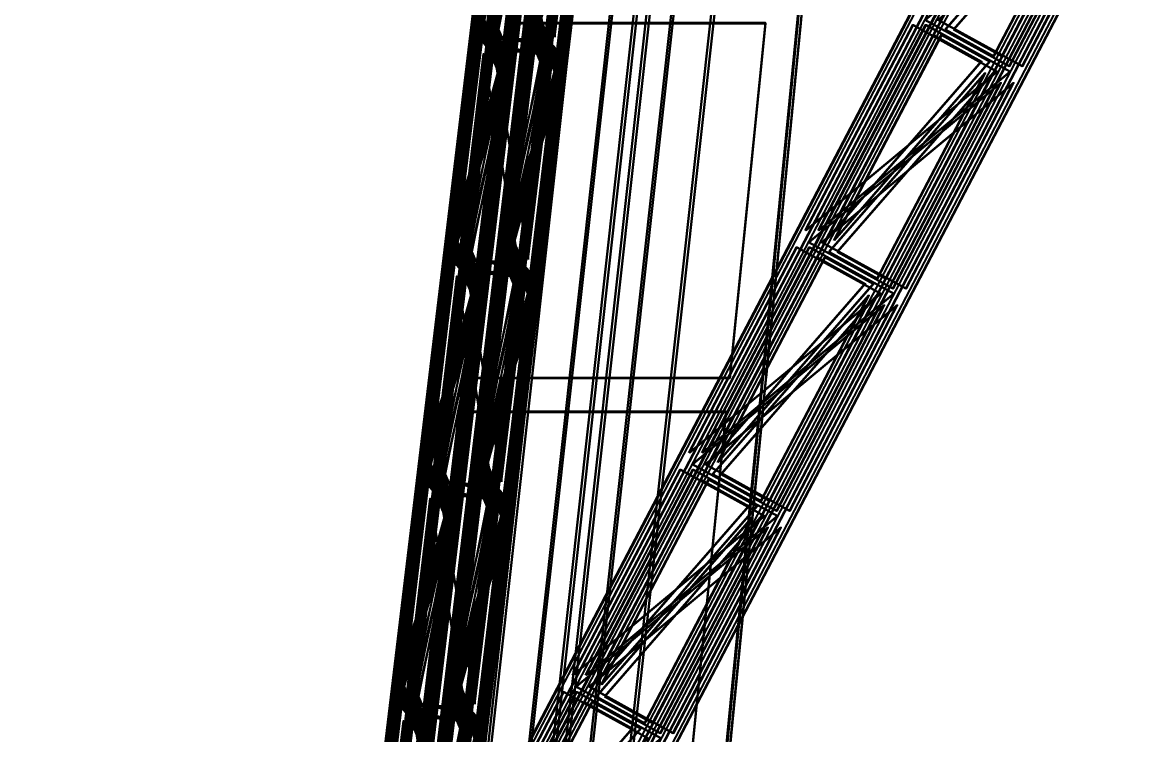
# Model space of a CAD drawing. Header units: millimetres. Extents: x -84906 to 117550, y -3000 to 338000.
# Drawn here: x -14894 to -9073, y 108216 to 111956 of the extents above; entities that cross this region are included whole.
import ezdxf

# ---------------------------------------------------------------- set-up
doc = ezdxf.new("R2010")
doc.units = ezdxf.units.MM
doc.layers.add('D-STR-DIM', color=7, linetype='Continuous', lineweight=13)
doc.layers.add('D-STR-STRC', color=7, linetype='Continuous', lineweight=25)
doc.styles.add('OpenSansCondensed-Light', font='OpenSansCondensed-Light.ttf')
doc.styles.add('TOWER_UNICODE', font='Arial Unicode.ttf')
doc.dimstyles.new('EZDXF', dxfattribs={"dimtxt": 0.25, "dimasz": 0.175, "dimexe": 0.375, "dimexo": 0.125, "dimgap": 0.1, "dimtad": 1, "dimlfac": 100, "dimzin": 12, "dimdsep": 46, "dimtxsty": 'OpenSansCondensed-Light', "dimblk": 'ARCHTICK', "dimcen": 2.5, "dimazin": 3, "dimtfac": 0.5, "dimtmove": 2, "dimatfit": 3})

# ---------------------------------------------------------------- blocks, each defined once
blk = doc.blocks.new('_ARCHTICK')
at = {"color": 0, "linetype": 'BYBLOCK', "const_width": 0.15}
blk.add_lwpolyline([(-0.5, -0.5), (0.5, 0.5)], dxfattribs=at)

msp = doc.modelspace()

# ---------------------------------------------------------------- linework, layer by layer
at = {"layer": 'D-STR-STRC'}
for points in [[(-13294.4, 106151.5), (-5962.2, 120151.5)], [(-13277.3, 106142), (-5945, 120142)], [(-13234.1, 106109.5), (-11553.6, 120109.5)], [(-13227.9, 106102.6), (-11547.4, 120102.6)], [(-13222.9, 106151.5), (-5890.7, 120151.5)], [(-13221.3, 106124.2), (-11540.8, 120124.2)], [(-13216.1, 106116.4), (-11535.6, 120116.4)], [(-13211.1, 106138.2), (-11530.6, 120138.2)], [(-13206.6, 106129.6), (-11526.1, 120129.6)], [(-13205.8, 106142), (-5873.6, 120142)], [(-13202.9, 106151.5), (-11522.4, 120151.5)], [(-13198.9, 106142), (-11518.4, 120142)], [(-13187.7, 106099.4), (-5855.5, 120099.4)], [(-13140.8, 106099.4), (-5808.6, 120099.4)], [(-13127.6, 106099.4), (-11447.1, 120099.4)], [(-12932, 106109.5), (-11251.5, 120109.5)], [(-12925.8, 106102.6), (-11245.3, 120102.6)], [(-12922.9, 106099.4), (-11242.4, 120099.4)], [(-12914.6, 106124.2), (-11234.1, 120124.2)], [(-12909.4, 106116.4), (-11228.9, 120116.4)], [(-12901.4, 106138.2), (-11220.9, 120138.2)], [(-12896.8, 106129.6), (-11216.3, 120129.6)], [(-12890.9, 106151.5), (-11210.4, 120151.5)], [(-12887, 106142), (-11206.5, 120142)], [(-13170.5, 106089.9), (-5838.3, 120089.9)], [(-13148.1, 106071.8), (-11467.6, 120071.8)], [(-13141.9, 106065), (-11461.4, 120065)], [(-13139.7, 106081.5), (-11459.2, 120081.5)], [(-13134.5, 106073.7), (-11454, 120073.7)], [(-13133, 106090.7), (-11452.5, 120090.7)], [(-13128.5, 106082.1), (-11448, 120082.1)], [(-13123.7, 106089.9), (-11443.2, 120089.9)], [(-13123.6, 106089.9), (-5791.4, 120089.9)], [(-12949.9, 106071.8), (-11269.4, 120071.8)], [(-12943.7, 106065), (-11263.2, 120065)], [(-12938.4, 106081.5), (-11257.9, 120081.5)], [(-12933.2, 106073.7), (-11252.7, 120073.7)], [(-12929.7, 106090.7), (-11249.2, 120090.7)], [(-12925.2, 106082.1), (-11244.7, 120082.1)], [(-12919, 106089.9), (-11238.5, 120089.9)], [(-13202.4, 106032.7), (-11521.9, 120032.7)], [(-13202.4, 106032.7), (-11521.9, 120032.7)], [(-13202.4, 106026.2), (-11521.9, 120026.2)], [(-13202.4, 106019.5), (-11521.9, 120019.5)], [(-13202.4, 106019.5), (-11521.9, 120019.5)], [(-13182.5, 106030.3), (-11502, 120030.3)], [(-13182.5, 106030.3), (-11502, 120030.3)], [(-13182.5, 106023.8), (-11502, 120023.8)], [(-13182.5, 106017.2), (-11502, 120017.2)], [(-13182.5, 106017.2), (-11502, 120017.2)], [(-12785.3, 105982.8), (-11104.8, 119982.8)], [(-12785.3, 105982.8), (-11104.8, 119982.8)], [(-12765.5, 105980.5), (-11085, 119980.5)], [(-12765.5, 105980.5), (-11085, 119980.5)], [(-13034.7, 105926.3), (-11354.2, 119926.3)], [(-13024.2, 105935), (-11343.7, 119935)], [(-13018, 105928.2), (-11337.5, 119928.2)], [(-12833.4, 105926.3), (-11152.9, 119926.3)], [(-12825.9, 105935), (-11145.4, 119935)], [(-12819.7, 105928.2), (-11139.2, 119928.2)], [(-12785.4, 105976.2), (-11104.9, 119976.2)], [(-12785.3, 105969.7), (-11104.8, 119969.7)], [(-12785.3, 105969.7), (-11104.8, 119969.7)], [(-12765.5, 105973.8), (-11085, 119973.8)], [(-12765.5, 105967.3), (-11085, 119967.3)], [(-12765.5, 105967.3), (-11085, 119967.3)], [(-13071, 105870.4), (-11390.5, 119870.4)], [(-13058.5, 105883.6), (-11378, 119883.6)], [(-13053.2, 105875.8), (-11372.7, 119875.8)], [(-13048.9, 105910.1), (-11368.4, 119910.1)], [(-13044.9, 105900.6), (-11364.4, 119900.6)], [(-13042.6, 105917.9), (-11362.1, 119917.9)], [(-13042, 105897.4), (-11361.5, 119897.4)], [(-13038.1, 105909.3), (-11357.6, 119909.3)], [(-13035.8, 105890.5), (-11355.3, 119890.5)], [(-13029.4, 105918.5), (-11348.9, 119918.5)], [(-12844.2, 105910.1), (-5512, 119910.1)], [(-12844.2, 105910.1), (-11163.7, 119910.1)], [(-12840.3, 105900.6), (-11159.8, 119900.6)], [(-12839.3, 105917.9), (-11158.8, 119917.9)], [(-12834.8, 105909.3), (-11154.3, 119909.3)], [(-12828.1, 105918.5), (-11147.6, 119918.5)], [(-12827.1, 105900.6), (-5494.9, 119900.6)], [(-12797.3, 105910.1), (-5465.1, 119910.1)], [(-12780.2, 105900.6), (-5447.9, 119900.6)], [(-12761.2, 105870.4), (-11080.7, 119870.4)], [(-12751.8, 105883.6), (-11071.3, 119883.6)], [(-12746.5, 105875.8), (-11066, 119875.8)], [(-12739.9, 105897.4), (-11059.4, 119897.4)], [(-12733.7, 105890.5), (-11053.2, 119890.5)], [(-13080.8, 105858), (-11400.3, 119858)], [(-13076.9, 105848.5), (-11396.4, 119848.5)], [(-13066.5, 105861.8), (-11386, 119861.8)], [(-12768.9, 105858), (-11088.4, 119858)], [(-12765, 105848.5), (-11084.5, 119848.5)], [(-12762.1, 105858), (-5429.9, 119858)], [(-12756.7, 105861.8), (-11076.2, 119861.8)], [(-12744.9, 105848.5), (-5412.7, 119848.5)], [(-12690.6, 105858), (-5358.4, 119858)], [(-12673.4, 105848.5), (-5341.2, 119848.5)], [(-13232.4, 105921), (-12223.8, 114079)], [(-13232.4, 105921), (-12223.8, 114079)], [(-13212.4, 105921), (-12203.8, 114079)], [(-11416.2, 105921), (-10616.4, 114079)], [(-11396.2, 105921), (-10596.4, 114079)], [(-11396.2, 105921), (-10596.4, 114079)]]:
    msp.add_lwpolyline(points, dxfattribs=at)
for points in [[(-13294.4, 106151.5), (-12744.9, 105848.5), (-5412.7, 119848.5), (-5962.2, 120151.5)], [(-13290.9, 106151.5), (-12741.3, 105848.5), (-5409.1, 119848.5), (-5958.6, 120151.5)], [(-13234.1, 106109.5), (-13035.8, 105890.5), (-11355.3, 119890.5), (-11553.6, 120109.5)], [(-13226.5, 106151.5), (-12677, 105848.5), (-5344.8, 119848.5), (-5894.3, 120151.5)], [(-13222.9, 106151.5), (-12673.4, 105848.5), (-5341.2, 119848.5), (-5890.7, 120151.5)], [(-13221.3, 106124.2), (-13053.2, 105875.8), (-11372.7, 119875.8), (-11540.8, 120124.2)], [(-13219, 106109.5), (-13020.7, 105890.5), (-11340.2, 119890.5), (-11538.5, 120109.5)], [(-13211.1, 106138.2), (-13066.5, 105861.8), (-11386, 119861.8), (-11530.6, 120138.2)], [(-13206, 106124.2), (-13037.9, 105875.8), (-11357.4, 119875.8), (-11525.5, 120124.2)], [(-13202.9, 106151.5), (-13076.9, 105848.5), (-11396.4, 119848.5), (-11522.4, 120151.5)], [(-13195.7, 106138.2), (-13051, 105861.8), (-11370.5, 119861.8), (-11515.2, 120138.2)], [(-13187.7, 106099.4), (-12827.1, 105900.6), (-5494.9, 119900.6), (-5855.5, 120099.4)], [(-13187.3, 106151.5), (-13061.3, 105848.5), (-11380.8, 119848.5), (-11506.8, 120151.5)], [(-13184.1, 106099.4), (-12823.5, 105900.6), (-5491.3, 119900.6), (-5851.9, 120099.4)], [(-13144.4, 106099.4), (-12783.7, 105900.6), (-5451.5, 119900.6), (-5812.1, 120099.4)], [(-13140.8, 106099.4), (-12780.2, 105900.6), (-5447.9, 119900.6), (-5808.6, 120099.4)], [(-13127.6, 106099.4), (-13044.9, 105900.6), (-11364.4, 119900.6), (-11447.1, 120099.4)], [(-13112, 106099.4), (-13029.3, 105900.6), (-11348.9, 119900.6), (-11431.5, 120099.4)], [(-12947.1, 106109.5), (-12748.8, 105890.5), (-11068.3, 119890.5), (-11266.6, 120109.5)], [(-12938.5, 106099.4), (-12855.8, 105900.6), (-11175.4, 119900.6), (-11258, 120099.4)], [(-12932, 106109.5), (-12733.7, 105890.5), (-11053.2, 119890.5), (-11251.5, 120109.5)], [(-12930, 106124.2), (-12761.8, 105875.8), (-11081.3, 119875.8), (-11249.5, 120124.2)], [(-12922.9, 106099.4), (-12840.3, 105900.6), (-11159.8, 119900.6), (-11242.4, 120099.4)], [(-12916.8, 106138.2), (-12772.2, 105861.8), (-11091.7, 119861.8), (-11236.3, 120138.2)], [(-12914.6, 106124.2), (-12746.5, 105875.8), (-11066, 119875.8), (-11234.1, 120124.2)], [(-12906.5, 106151.5), (-12780.6, 105848.5), (-11100.1, 119848.5), (-11226, 120151.5)], [(-12901.4, 106138.2), (-12756.7, 105861.8), (-11076.2, 119861.8), (-11220.9, 120138.2)], [(-12890.9, 106151.5), (-12765, 105848.5), (-11084.5, 119848.5), (-11210.4, 120151.5)], [(-13148.1, 106071.8), (-13018, 105928.2), (-11337.5, 119928.2), (-11467.6, 120071.8)], [(-13139.7, 106081.5), (-13029.4, 105918.5), (-11348.9, 119918.5), (-11459.2, 120081.5)], [(-13133, 106090.7), (-13038.1, 105909.3), (-11357.6, 119909.3), (-11452.5, 120090.7)], [(-13133, 106071.8), (-13002.9, 105928.2), (-11322.4, 119928.2), (-11452.5, 120071.8)], [(-13124.4, 106081.5), (-13014.1, 105918.5), (-11333.6, 119918.5), (-11443.9, 120081.5)], [(-13117.5, 106090.7), (-13022.6, 105909.3), (-11342.1, 119909.3), (-11437.1, 120090.7)], [(-12965, 106071.8), (-12834.8, 105928.2), (-11154.3, 119928.2), (-11284.5, 120071.8)], [(-12953.8, 106081.5), (-12843.5, 105918.5), (-11163, 119918.5), (-11273.3, 120081.5)], [(-12949.9, 106071.8), (-12819.7, 105928.2), (-11139.2, 119928.2), (-11269.4, 120071.8)], [(-12945.2, 106090.7), (-12850.3, 105909.3), (-11169.8, 119909.3), (-11264.7, 120090.7)], [(-12938.4, 106081.5), (-12828.1, 105918.5), (-11147.6, 119918.5), (-11257.9, 120081.5)], [(-12929.7, 106090.7), (-12834.8, 105909.3), (-11154.3, 119909.3), (-11249.2, 120090.7)], [(-12765.5, 105980.5), (-13202.4, 106032.7), (-11521.9, 120032.7), (-11085, 119980.5)], [(-12765.5, 105980.5), (-13202.4, 106032.7), (-11521.9, 120032.7), (-11085, 119980.5)], [(-12765.5, 105979.5), (-13202.4, 106031.8), (-11521.9, 120031.8), (-11085, 119979.5)], [(-12765.5, 105979.5), (-13202.4, 106031.8), (-11521.9, 120031.8), (-11085, 119979.5)], [(-12765.5, 105973.8), (-13202.4, 106026.2), (-11521.9, 120026.2), (-11085, 119973.8)], [(-12765.5, 105968.2), (-13202.4, 106020.5), (-11521.9, 120020.5), (-11085, 119968.2)], [(-12765.5, 105968.2), (-13202.4, 106020.5), (-11521.9, 120020.5), (-11085, 119968.2)], [(-12765.5, 105967.3), (-13202.4, 106019.5), (-11521.9, 120019.5), (-11085, 119967.3)], [(-12765.5, 105967.3), (-13202.4, 106019.5), (-11521.9, 120019.5), (-11085, 119967.3)], [(-13232.4, 105922.5), (-11396.2, 105922.5), (-10596.4, 114080.6), (-12223.8, 114080.6)], [(-13232.4, 105921), (-11396.2, 105921), (-10596.4, 114079), (-12223.8, 114079)], [(-11396.2, 105919), (-13232.4, 105919), (-12223.8, 114077.1), (-10596.4, 114077.1)], [(-13216.5, 105919), (-13216.5, 105919), (-12207.9, 114077.1), (-12207.9, 114077.1)], [(-12285.6, 105956.1), (-12682, 106043.9), (-11795.3, 114043.9), (-11398.9, 113956.1)], [(-12682, 106043.9), (-12665, 106043.9), (-11778.3, 114043.9), (-11795.3, 114043.9)], [(-12665, 106043.9), (-12682, 106043.9), (-11795.3, 114043.9), (-11778.3, 114043.9)], [(-12682, 106043.9), (-12285.6, 105956.1), (-11398.9, 113956.1), (-11795.3, 114043.9)], [(-12665, 106043.9), (-12473.1, 106001.4), (-11586.4, 114001.4), (-11778.3, 114043.9)], [(-12473.1, 106001.4), (-12665, 106043.9), (-11778.3, 114043.9), (-11586.4, 114001.4)], [(-12150.5, 106001.4), (-12342.3, 106043.9), (-11455.7, 114043.9), (-11263.8, 114001.4)], [(-12342.3, 106043.9), (-12325.4, 106043.9), (-11438.7, 114043.9), (-11455.7, 114043.9)], [(-12325.4, 106043.9), (-12342.3, 106043.9), (-11455.7, 114043.9), (-11438.7, 114043.9)], [(-12342.3, 106043.9), (-12150.5, 106001.4), (-11263.8, 114001.4), (-11455.7, 114043.9)], [(-12325.4, 106043.9), (-11929, 105956.1), (-11042.3, 113956.1), (-11438.7, 114043.9)], [(-11929, 105956.1), (-12325.4, 106043.9), (-11438.7, 114043.9), (-11042.3, 113956.1)], [(-11412.1, 105922.5), (-11412.1, 105922.5), (-10612.3, 114080.6), (-10612.3, 114080.6)], [(-12473.1, 106001.4), (-12150.5, 106001.4), (-11263.8, 114001.4), (-11586.4, 114001.4)], [(-12150.5, 106001.4), (-12473.1, 106001.4), (-11586.4, 114001.4), (-11263.8, 114001.4)], [(-12137.9, 105998.6), (-12460.5, 105998.6), (-11573.9, 113998.6), (-11251.2, 113998.6)], [(-12460.5, 105998.6), (-12268.7, 105956.1), (-11382, 113956.1), (-11573.9, 113998.6)], [(-12268.7, 105956.1), (-12460.5, 105998.6), (-11573.9, 113998.6), (-11382, 113956.1)], [(-12460.5, 105998.6), (-12137.9, 105998.6), (-11251.2, 113998.6), (-11573.9, 113998.6)], [(-11946, 105956.1), (-12137.9, 105998.6), (-11251.2, 113998.6), (-11059.3, 113956.1)], [(-12137.9, 105998.6), (-11946, 105956.1), (-11059.3, 113956.1), (-11251.2, 113998.6)], [(-12268.7, 105956.1), (-12285.6, 105956.1), (-11398.9, 113956.1), (-11382, 113956.1)], [(-12285.6, 105956.1), (-12268.7, 105956.1), (-11382, 113956.1), (-11398.9, 113956.1)], [(-11929, 105956.1), (-11946, 105956.1), (-11059.3, 113956.1), (-11042.3, 113956.1)], [(-11946, 105956.1), (-11929, 105956.1), (-11042.3, 113956.1), (-11059.3, 113956.1)], [(-12096.4, 111890.4), (-11968.2, 112958), (-12281, 112995.4)], [(-12096.4, 111890.4), (-11968.2, 112958), (-12281, 112995.4)], [(-12146.4, 111851.1), (-12459.2, 111888.6), (-12331, 112956.1)], [(-12146.4, 111851.1), (-12459.2, 111888.6), (-12331, 112956.1)], [(-12146.4, 111850.2), (-12459.2, 111887.6), (-12331, 112955.2)], [(-12146.4, 111850.2), (-12459.2, 111887.6), (-12331, 112955.2)], [(-12146.4, 111844.5), (-12459.2, 111882.1), (-12331, 112949.5)], [(-12146.4, 111838.9), (-12459.2, 111876.3), (-12331, 112943.9)], [(-12146.4, 111838.9), (-12459.2, 111876.3), (-12331, 112943.9)], [(-12146.4, 111838), (-12459.2, 111875.4), (-12331, 112942.9)], [(-12146.4, 111838), (-12459.2, 111875.4), (-12331, 112942.9)], [(-12096.4, 111889.4), (-11968.2, 112957), (-12281, 112994.4)], [(-12096.4, 111889.4), (-11968.2, 112957), (-12281, 112994.4)], [(-12096.4, 111883.9), (-11968.2, 112951.2), (-12281, 112988.8)], [(-12096.4, 111878.2), (-11968.2, 112945.7), (-12281, 112983.1)], [(-12096.4, 111878.2), (-11968.2, 112945.7), (-12281, 112983.1)], [(-12096.4, 111877.2), (-11968.2, 112944.8), (-12281, 112982.2)], [(-12096.4, 111877.2), (-11968.2, 112944.8), (-12281, 112982.2)], [(-12504.5, 111939.6), (-12344.9, 111763.4), (-12216.2, 112836.1)], [(-12495.8, 111949.9), (-12360.5, 111750), (-12231.5, 112824.5)], [(-12489.4, 111939.6), (-12329.8, 111763.4), (-12201, 112836.1)], [(-12480.4, 111949.9), (-12345.2, 111750), (-12216.2, 112824.5)], [(-12418.5, 111901.9), (-12327.1, 111801), (-12198.3, 112873.7)], [(-12414.2, 111907.2), (-12336.7, 111792.7), (-12207.7, 112867.2)], [(-12410.6, 111912.1), (-12344, 111784.7), (-12214.8, 112861.2)], [(-12407.8, 111916.7), (-12349.7, 111777.1), (-12220.2, 112855.7)], [(-12403.4, 111901.9), (-12312, 111801), (-12183.2, 112873.7)], [(-12398.8, 111907.2), (-12321.3, 111792.7), (-12192.4, 112867.2)], [(-12395.2, 111912.1), (-12328.5, 111784.7), (-12199.3, 112861.2)], [(-12392.2, 111916.7), (-12334.1, 111777.1), (-12204.6, 112855.7)], [(-12235.3, 111901.9), (-12143.9, 111801), (-12015.2, 112873.7)], [(-12228.2, 111907.2), (-12150.7, 111792.7), (-12021.7, 112867.2)], [(-12222.8, 111912.1), (-12156.2, 111784.7), (-12026.9, 112861.2)], [(-12220.2, 111901.9), (-12128.8, 111801), (-12000.1, 112873.7)], [(-12218.7, 111916.7), (-12160.6, 111777.1), (-12031.1, 112855.7)], [(-12217.5, 111939.6), (-12057.9, 111763.4), (-11929.2, 112836.1)], [(-12212.9, 111907.2), (-12135.4, 111792.7), (-12006.4, 112867.2)], [(-12207.3, 111912.1), (-12140.7, 111784.7), (-12011.5, 112861.2)], [(-12204.4, 111949.9), (-12069.1, 111750), (-11940.1, 112824.5)], [(-12203.1, 111916.7), (-12145, 111777.1), (-12015.5, 112855.7)], [(-12202.4, 111939.6), (-12042.8, 111763.4), (-11914, 112836.1)], [(-12189, 111949.9), (-12053.8, 111750), (-11924.8, 112824.5)], [(-10046.9, 111916.7), (-9793.6, 111777.1), (-9228.8, 112855.7)], [(-10043.4, 111916.7), (-9790.1, 111777.1), (-9225.2, 112855.7)], [(-10003.6, 111916.7), (-9750.3, 111777.1), (-9185.4, 112855.7)], [(-10000, 111916.7), (-9746.7, 111777.1), (-9181.8, 112855.7)], [(-12488.7, 111959.7), (-12372.4, 111737.2), (-12243.1, 112813.7)], [(-12483, 111968.8), (-12381.7, 111725), (-12252.2, 112803.6)], [(-12473.3, 111959.7), (-12356.9, 111737.2), (-12227.6, 112813.7)], [(-12467.4, 111968.8), (-12366.1, 111725), (-12236.6, 112803.6)], [(-12194.4, 111959.7), (-12078.1, 111737.2), (-11948.8, 112813.7)], [(-12186.7, 111968.8), (-12085.3, 111725), (-11955.9, 112803.6)], [(-12179, 111959.7), (-12062.6, 111737.2), (-11933.3, 112813.7)], [(-12171.1, 111968.8), (-12069.8, 111725), (-11940.3, 112803.6)], [(-10153.7, 111968.8), (-9711.5, 111725), (-9146.6, 112803.6)], [(-10150.1, 111968.8), (-9707.9, 111725), (-9143, 112803.6)], [(-10085.8, 111968.8), (-9643.6, 111725), (-9078.7, 112803.6)], [(-10082.2, 111968.8), (-9640, 111725), (-9075.1, 112803.6)], [(-12717.1, 110088.8), (-12717.1, 110088.8), (-12486.9, 111950.7), (-12486.9, 111950.7)], [(-12701.2, 110086.8), (-12701.2, 110086.8), (-12471, 111948.8), (-12471, 111948.8)], [(-12525.8, 110090.6), (-11178.9, 110090.6), (-10991.1, 111952.1), (-12300.9, 111952.1)], [(-11178.9, 110088.8), (-12525.8, 110088.8), (-12300.9, 111950.7), (-10991.1, 111950.7)], [(-12525.8, 110089), (-11178.9, 110089), (-10991.1, 111950.5), (-12300.9, 111950.5)], [(-11178.9, 110086.8), (-12525.8, 110086.8), (-12300.9, 111948.8), (-10991.1, 111948.8)], [(-11003.5, 110090.6), (-11003.5, 110090.6), (-10821, 111952.1), (-10821, 111952.1)], [(-10987.6, 110089), (-10987.6, 110089), (-10805.1, 111950.5), (-10805.1, 111950.5)], [(-12653.4, 110830.6), (-12524.6, 111903.3), (-12365.1, 111727.1)], [(-12642.6, 110842.2), (-12513.7, 111916.7), (-12378.4, 111716.8)], [(-12638.3, 110830.6), (-12509.5, 111903.3), (-12350, 111727.1)], [(-12634.1, 110853), (-12504.9, 111929.5), (-12388.5, 111707)], [(-12627.3, 110842.2), (-12498.3, 111916.7), (-12363.1, 111716.8)], [(-12627.2, 110863.1), (-12497.7, 111941.6), (-12396.3, 111697.9)], [(-12618.6, 110853), (-12489.4, 111929.5), (-12373, 111707)], [(-12611.6, 110863.1), (-12482.1, 111941.6), (-12380.7, 111697.9)], [(-12551.9, 110811), (-12422.4, 111889.6), (-12364.4, 111749.9)], [(-12536.3, 110811), (-12406.8, 111889.6), (-12348.8, 111749.9)], [(-12366.4, 110830.6), (-12237.6, 111903.3), (-12078.1, 111727.1)], [(-12362.8, 110811), (-12233.3, 111889.6), (-12175.3, 111749.9)], [(-12351.3, 110842.2), (-12222.3, 111916.7), (-12087, 111716.8)], [(-12351.3, 110830.6), (-12222.5, 111903.3), (-12063, 111727.1)], [(-12347.2, 110811), (-12217.7, 111889.6), (-12159.7, 111749.9)], [(-12339.8, 110853), (-12210.6, 111929.5), (-12094.2, 111707)], [(-12335.9, 110842.2), (-12206.9, 111916.7), (-12071.7, 111716.8)], [(-12330.8, 110863.1), (-12201.4, 111941.6), (-12100, 111697.9)], [(-12324.3, 110853), (-12195.1, 111929.5), (-12078.7, 111707)], [(-12315.2, 110863.1), (-12185.8, 111941.6), (-12084.4, 111697.9)], [(-10782.6, 110863.1), (-10217.7, 111941.6), (-9775.5, 111697.9)], [(-10779, 110863.1), (-10214.1, 111941.6), (-9771.9, 111697.9)], [(-10714.7, 110863.1), (-10149.8, 111941.6), (-9707.6, 111697.9)], [(-10711.1, 110863.1), (-10146.2, 111941.6), (-9704, 111697.9)], [(-10675.8, 110811), (-10110.9, 111889.6), (-9857.7, 111749.9)], [(-10672.3, 110811), (-10107.4, 111889.6), (-9854.1, 111749.9)], [(-10632.5, 110811), (-10067.6, 111889.6), (-9814.3, 111749.9)], [(-10628.9, 110811), (-10064, 111889.6), (-9810.7, 111749.9)], [(-12567.4, 110792.9), (-12438.6, 111865.6), (-12347.2, 111764.7)], [(-12561, 110799.5), (-12432.1, 111874), (-12354.6, 111759.5)], [(-12556, 110805.5), (-12426.8, 111882), (-12360.1, 111754.5)], [(-12552.3, 110792.9), (-12423.5, 111865.6), (-12332.1, 111764.7)], [(-12545.7, 110799.5), (-12416.7, 111874), (-12339.2, 111759.5)], [(-12540.5, 110805.5), (-12411.3, 111882), (-12344.6, 111754.5)], [(-12384.2, 110792.9), (-12255.5, 111865.6), (-12164.1, 111764.7)], [(-12375.1, 110799.5), (-12246.1, 111874), (-12168.6, 111759.5)], [(-12369.1, 110792.9), (-12240.4, 111865.6), (-12149, 111764.7)], [(-12368.2, 110805.5), (-12239, 111882), (-12172.3, 111754.5)], [(-12359.7, 110799.5), (-12230.8, 111874), (-12153.3, 111759.5)], [(-12352.7, 110805.5), (-12223.5, 111882), (-12156.8, 111754.5)], [(-12286.4, 110684.5), (-12599.2, 110721.9), (-12471.1, 111789.4)], [(-12286.4, 110684.5), (-12599.2, 110721.9), (-12471.1, 111789.4)], [(-12286.4, 110683.5), (-12599.2, 110720.9), (-12471.1, 111788.5)], [(-12286.4, 110683.5), (-12599.2, 110720.9), (-12471.1, 111788.5)], [(-12286.4, 110677.9), (-12599.2, 110715.4), (-12471.1, 111782.8)], [(-12286.4, 110672.3), (-12599.2, 110709.7), (-12471.1, 111777.2)], [(-12286.4, 110672.3), (-12599.2, 110709.7), (-12471.1, 111777.2)], [(-12286.4, 110671.3), (-12599.2, 110708.7), (-12471.1, 111776.3)], [(-12286.4, 110671.3), (-12599.2, 110708.7), (-12471.1, 111776.3)], [(-12236.4, 110723.7), (-12108.3, 111791.3), (-12421, 111828.7)], [(-12236.4, 110723.7), (-12108.3, 111791.3), (-12421, 111828.7)], [(-12236.4, 110722.8), (-12108.3, 111790.3), (-12421, 111827.7)], [(-12236.4, 110722.8), (-12108.3, 111790.3), (-12421, 111827.7)], [(-12236.4, 110717.2), (-12108.3, 111784.6), (-12421, 111822.1)], [(-12236.4, 110711.5), (-12108.3, 111779.1), (-12421, 111816.5)], [(-12236.4, 110711.5), (-12108.3, 111779.1), (-12421, 111816.5)], [(-12236.4, 110710.6), (-12108.3, 111778.1), (-12421, 111815.5)], [(-12236.4, 110710.6), (-12108.3, 111778.1), (-12421, 111815.5)], [(-12644.5, 110772.9), (-12485, 110596.7), (-12356.2, 111669.4)], [(-12635.8, 110783.2), (-12500.5, 110583.3), (-12371.6, 111657.8)], [(-12629.4, 110772.9), (-12469.8, 110596.7), (-12341.1, 111669.4)], [(-12620.5, 110783.2), (-12485.2, 110583.3), (-12356.2, 111657.8)], [(-12558.5, 110735.3), (-12467.1, 110634.4), (-12338.4, 111707.1)], [(-12554.2, 110740.5), (-12476.7, 110626), (-12347.7, 111700.5)], [(-12550.7, 110745.5), (-12484, 110618), (-12354.8, 111694.5)], [(-12547.8, 110750.1), (-12489.7, 110610.4), (-12360.3, 111689)], [(-12543.4, 110735.3), (-12452, 110634.4), (-12323.2, 111707.1)], [(-12538.9, 110740.5), (-12461.4, 110626), (-12332.4, 111700.5)], [(-12535.2, 110745.5), (-12468.5, 110618), (-12339.3, 111694.5)], [(-12532.2, 110750.1), (-12474.1, 110610.4), (-12344.7, 111689)], [(-12375.4, 110735.3), (-12284, 110634.4), (-12155.2, 111707.1)], [(-12368.2, 110740.5), (-12290.8, 110626), (-12161.8, 111700.5)], [(-12362.9, 110745.5), (-12296.2, 110618), (-12167, 111694.5)], [(-12360.3, 110735.3), (-12268.9, 110634.4), (-12140.1, 111707.1)], [(-12358.7, 110750.1), (-12300.6, 110610.4), (-12171.2, 111689)], [(-12357.5, 110772.9), (-12198, 110596.7), (-12069.2, 111669.4)], [(-12352.9, 110740.5), (-12275.4, 110626), (-12146.4, 111700.5)], [(-12347.4, 110745.5), (-12280.7, 110618), (-12151.5, 111694.5)], [(-12344.4, 110783.2), (-12209.1, 110583.3), (-12080.2, 111657.8)], [(-12343.1, 110750.1), (-12285.1, 110610.4), (-12155.6, 111689)], [(-12342.4, 110772.9), (-12182.8, 110596.7), (-12054.1, 111669.4)], [(-12329.1, 110783.2), (-12193.8, 110583.3), (-12064.8, 111657.8)], [(-10658, 110750.1), (-10404.7, 110610.4), (-9839.8, 111689)], [(-10654.4, 110750.1), (-10401.1, 110610.4), (-9836.2, 111689)], [(-10614.6, 110750.1), (-10361.3, 110610.4), (-9796.4, 111689)], [(-10611, 110750.1), (-10357.7, 110610.4), (-9792.9, 111689)], [(-12628.8, 110793), (-12512.4, 110570.5), (-12383.2, 111647)], [(-12623.1, 110802.1), (-12521.7, 110558.4), (-12392.2, 111636.9)], [(-12613.3, 110793), (-12496.9, 110570.5), (-12367.7, 111647)], [(-12607.5, 110802.1), (-12506.1, 110558.4), (-12376.6, 111636.9)], [(-12334.5, 110793), (-12218.1, 110570.5), (-12088.9, 111647)], [(-12326.7, 110802.1), (-12225.4, 110558.4), (-12095.9, 111636.9)], [(-12319, 110793), (-12202.6, 110570.5), (-12073.4, 111647)], [(-12311.1, 110802.1), (-12209.8, 110558.4), (-12080.3, 111636.9)], [(-10764.7, 110802.1), (-10322.5, 110558.4), (-9757.6, 111636.9)], [(-10761.1, 110802.1), (-10318.9, 110558.4), (-9754, 111636.9)], [(-10696.8, 110802.1), (-10254.6, 110558.4), (-9689.7, 111636.9)], [(-10693.2, 110802.1), (-10251, 110558.4), (-9686.1, 111636.9)], [(-12793.4, 109663.9), (-12664.7, 110736.6), (-12505.1, 110560.4)], [(-12782.7, 109675.5), (-12653.7, 110750), (-12518.4, 110550.1)], [(-12778.3, 109663.9), (-12649.6, 110736.6), (-12490, 110560.4)], [(-12774.1, 109686.3), (-12644.9, 110762.8), (-12528.5, 110540.3)], [(-12767.4, 109675.5), (-12638.4, 110750), (-12503.1, 110550.1)], [(-12767.2, 109696.4), (-12637.7, 110775), (-12536.4, 110531.2)], [(-12758.6, 109686.3), (-12629.4, 110762.8), (-12513, 110540.3)], [(-12751.6, 109696.4), (-12622.1, 110775), (-12520.8, 110531.2)], [(-12506.4, 109663.9), (-12377.7, 110736.6), (-12218.1, 110560.4)], [(-12491.3, 109675.5), (-12362.3, 110750), (-12227, 110550.1)], [(-12491.3, 109663.9), (-12362.6, 110736.6), (-12203, 110560.4)], [(-12479.8, 109686.3), (-12350.6, 110762.8), (-12234.2, 110540.3)], [(-12476, 109675.5), (-12347, 110750), (-12211.7, 110550.1)], [(-12470.9, 109696.4), (-12341.4, 110775), (-12240.1, 110531.2)], [(-12464.3, 109686.3), (-12335.1, 110762.8), (-12218.7, 110540.3)], [(-12455.3, 109696.4), (-12325.8, 110775), (-12224.5, 110531.2)], [(-11393.6, 109696.4), (-10828.7, 110775), (-10386.5, 110531.2)], [(-11390, 109696.4), (-10825.1, 110775), (-10382.9, 110531.2)], [(-11325.7, 109696.4), (-10760.8, 110775), (-10318.6, 110531.2)], [(-11322.1, 109696.4), (-10757.2, 110775), (-10315, 110531.2)], [(-12707.4, 109626.3), (-12578.7, 110699), (-12487.3, 110598.1)], [(-12701.1, 109632.8), (-12572.1, 110707.3), (-12494.6, 110592.8)], [(-12696, 109638.8), (-12566.8, 110715.3), (-12500.1, 110587.9)], [(-12692.3, 109626.3), (-12563.6, 110699), (-12472.2, 110598.1)], [(-12691.9, 109644.3), (-12562.5, 110722.9), (-12504.4, 110583.3)], [(-12685.7, 109632.8), (-12556.8, 110707.3), (-12479.3, 110592.8)], [(-12680.5, 109638.8), (-12551.3, 110715.3), (-12484.6, 110587.9)], [(-12676.3, 109644.3), (-12546.9, 110722.9), (-12488.8, 110583.3)], [(-12524.3, 109626.3), (-12395.5, 110699), (-12304.1, 110598.1)], [(-12515.1, 109632.8), (-12386.1, 110707.3), (-12308.7, 110592.8)], [(-12509.2, 109626.3), (-12380.4, 110699), (-12289, 110598.1)], [(-12508.2, 109638.8), (-12379, 110715.3), (-12312.3, 110587.9)], [(-12502.8, 109644.3), (-12373.4, 110722.9), (-12315.3, 110583.3)], [(-12499.8, 109632.8), (-12370.8, 110707.3), (-12293.3, 110592.8)], [(-12492.7, 109638.8), (-12363.5, 110715.3), (-12296.8, 110587.9)], [(-12487.2, 109644.3), (-12357.8, 110722.9), (-12299.7, 110583.3)], [(-11286.8, 109644.3), (-10722, 110722.9), (-10468.7, 110583.3)], [(-11283.3, 109644.3), (-10718.4, 110722.9), (-10465.1, 110583.3)], [(-11243.5, 109644.3), (-10678.6, 110722.9), (-10425.3, 110583.3)], [(-11239.9, 109644.3), (-10675.1, 110722.9), (-10421.8, 110583.3)], [(-12426.5, 109517.8), (-12739.3, 109555.2), (-12611.1, 110622.8)], [(-12426.5, 109517.8), (-12739.3, 109555.2), (-12611.1, 110622.8)], [(-12426.5, 109516.9), (-12739.3, 109554.3), (-12611.1, 110621.8)], [(-12426.5, 109516.9), (-12739.3, 109554.3), (-12611.1, 110621.8)], [(-12426.5, 109505.6), (-12739.3, 109543), (-12611.1, 110610.6)], [(-12426.5, 109505.6), (-12739.3, 109543), (-12611.1, 110610.6)], [(-12426.5, 109504.6), (-12739.3, 109542), (-12611.1, 110609.6)], [(-12426.5, 109504.6), (-12739.3, 109542), (-12611.1, 110609.6)], [(-12426.5, 109511.2), (-12739.2, 109548.8), (-12611.1, 110616.1)], [(-12376.5, 109557.1), (-12248.3, 110624.6), (-12561.1, 110662)], [(-12376.5, 109557.1), (-12248.3, 110624.6), (-12561.1, 110662)], [(-12376.5, 109556.1), (-12248.3, 110623.7), (-12561.1, 110661.1)], [(-12376.5, 109556.1), (-12248.3, 110623.7), (-12561.1, 110661.1)], [(-12376.4, 109550.5), (-12248.3, 110617.9), (-12561.1, 110655.5)], [(-12376.5, 109544.8), (-12248.3, 110612.4), (-12561.1, 110649.8)], [(-12376.5, 109544.8), (-12248.3, 110612.4), (-12561.1, 110649.8)], [(-12376.5, 109543.9), (-12248.3, 110611.4), (-12561.1, 110648.9)], [(-12376.5, 109543.9), (-12248.3, 110611.4), (-12561.1, 110648.9)], [(-12784.6, 109606.2), (-12625, 109430.1), (-12496.2, 110502.8)], [(-12769.5, 109606.2), (-12609.9, 109430.1), (-12481.1, 110502.8)], [(-12698.6, 109568.6), (-12607.2, 109467.7), (-12478.4, 110540.4)], [(-12694.2, 109573.9), (-12616.8, 109459.4), (-12487.8, 110533.9)], [(-12690.7, 109578.8), (-12624.1, 109451.4), (-12494.8, 110527.8)], [(-12687.8, 109583.4), (-12629.8, 109443.8), (-12500.3, 110522.3)], [(-12683.5, 109568.6), (-12592, 109467.7), (-12463.3, 110540.4)], [(-12678.9, 109573.9), (-12601.4, 109459.4), (-12472.4, 110533.9)], [(-12675.2, 109578.8), (-12608.6, 109451.4), (-12479.3, 110527.8)], [(-12672.2, 109583.4), (-12614.2, 109443.8), (-12484.7, 110522.3)], [(-12515.4, 109568.6), (-12424, 109467.7), (-12295.2, 110540.4)], [(-12508.3, 109573.9), (-12430.8, 109459.4), (-12301.8, 110533.9)], [(-12502.9, 109578.8), (-12436.2, 109451.4), (-12307, 110527.8)], [(-12500.3, 109568.6), (-12408.9, 109467.7), (-12280.1, 110540.4)], [(-12498.7, 109583.4), (-12440.7, 109443.8), (-12311.2, 110522.3)], [(-12497.6, 109606.2), (-12338, 109430.1), (-12209.2, 110502.8)], [(-12492.9, 109573.9), (-12415.5, 109459.4), (-12286.5, 110533.9)], [(-12487.4, 109578.8), (-12420.8, 109451.4), (-12291.5, 110527.8)], [(-12483.1, 109583.4), (-12425.1, 109443.8), (-12295.6, 110522.3)], [(-12482.5, 109606.2), (-12322.9, 109430.1), (-12194.1, 110502.8)], [(-11269, 109583.4), (-11015.7, 109443.8), (-10450.8, 110522.3)], [(-11265.4, 109583.4), (-11012.1, 109443.8), (-10447.2, 110522.3)], [(-11225.6, 109583.4), (-10972.3, 109443.8), (-10407.5, 110522.3)], [(-11222.1, 109583.4), (-10968.8, 109443.8), (-10403.9, 110522.3)], [(-12775.8, 109616.6), (-12640.6, 109416.7), (-12511.6, 110491.2)], [(-12768.8, 109626.3), (-12652.4, 109403.8), (-12523.2, 110480.3)], [(-12763.1, 109635.5), (-12661.7, 109391.7), (-12532.3, 110470.3)], [(-12760.5, 109616.6), (-12625.2, 109416.7), (-12496.3, 110491.2)], [(-12753.3, 109626.3), (-12636.9, 109403.8), (-12507.7, 110480.3)], [(-12747.5, 109635.5), (-12646.2, 109391.7), (-12516.7, 110470.3)], [(-12484.5, 109616.6), (-12349.2, 109416.7), (-12220.2, 110491.2)], [(-12474.5, 109626.3), (-12358.1, 109403.8), (-12228.9, 110480.3)], [(-12469.1, 109616.6), (-12333.8, 109416.7), (-12204.9, 110491.2)], [(-12466.8, 109635.5), (-12365.4, 109391.7), (-12236, 110470.3)], [(-12459, 109626.3), (-12342.6, 109403.8), (-12213.4, 110480.3)], [(-12451.2, 109635.5), (-12349.8, 109391.7), (-12220.4, 110470.3)], [(-11375.7, 109635.5), (-10933.5, 109391.7), (-10368.6, 110470.3)], [(-11372.1, 109635.5), (-10929.9, 109391.7), (-10365.1, 110470.3)], [(-11307.8, 109635.5), (-10865.6, 109391.7), (-10300.7, 110470.3)], [(-11304.2, 109635.5), (-10862, 109391.7), (-10297.1, 110470.3)], [(-12969.3, 108049.3), (-12969.3, 108049.3), (-12739.1, 109911.2), (-12739.1, 109911.2)], [(-12772.2, 108051.1), (-11384.6, 108051.1), (-11196.8, 109912.5), (-12547.3, 109912.5)], [(-11384.6, 108049.3), (-12772.2, 108049.3), (-12547.3, 109911.2), (-11196.8, 109911.2)], [(-12772.2, 108049.5), (-11384.6, 108049.5), (-11196.8, 109911), (-12547.3, 109911)], [(-11203.4, 108051.1), (-11203.4, 108051.1), (-11020.9, 109912.5), (-11020.9, 109912.5)], [(-11187.5, 108049.5), (-11187.5, 108049.5), (-11005, 109911), (-11005, 109911)], [(-12953.4, 108047.3), (-12953.4, 108047.3), (-12723.2, 109909.3), (-12723.2, 109909.3)], [(-11384.6, 108047.3), (-12772.2, 108047.3), (-12547.3, 109909.3), (-11196.8, 109909.3)], [(-12933.5, 108497.2), (-12804.7, 109569.9), (-12645.1, 109393.8)], [(-12922.7, 108508.8), (-12793.8, 109583.3), (-12658.5, 109383.4)], [(-12918.4, 108497.2), (-12789.6, 109569.9), (-12630, 109393.8)], [(-12914.2, 108519.7), (-12785, 109596.2), (-12668.6, 109373.7)], [(-12907.4, 108508.8), (-12778.4, 109583.3), (-12643.1, 109383.4)], [(-12907.2, 108529.7), (-12777.8, 109608.3), (-12676.4, 109364.5)], [(-12898.7, 108519.7), (-12769.5, 109596.2), (-12653.1, 109373.7)], [(-12891.6, 108529.7), (-12762.2, 109608.3), (-12660.8, 109364.5)], [(-12646.5, 108497.2), (-12517.7, 109569.9), (-12358.1, 109393.8)], [(-12631.4, 108497.2), (-12502.6, 109569.9), (-12343, 109393.8)], [(-12631.3, 108508.8), (-12502.4, 109583.3), (-12367.1, 109383.4)], [(-12619.9, 108519.7), (-12490.7, 109596.2), (-12374.3, 109373.7)], [(-12616, 108508.8), (-12487, 109583.3), (-12351.8, 109383.4)], [(-12610.9, 108529.7), (-12481.5, 109608.3), (-12380.1, 109364.5)], [(-12604.4, 108519.7), (-12475.2, 109596.2), (-12358.8, 109373.7)], [(-12595.3, 108529.7), (-12465.9, 109608.3), (-12364.5, 109364.5)], [(-12004.6, 108529.7), (-11439.7, 109608.3), (-10997.5, 109364.5)], [(-12001, 108529.7), (-11436.1, 109608.3), (-10994, 109364.5)], [(-11936.7, 108529.7), (-11371.8, 109608.3), (-10929.6, 109364.5)], [(-11933.1, 108529.7), (-11368.2, 109608.3), (-10926, 109364.5)], [(-12847.5, 108459.6), (-12718.7, 109532.3), (-12627.3, 109431.4)], [(-12841.1, 108466.1), (-12712.1, 109540.6), (-12634.7, 109426.1)], [(-12836.1, 108472.2), (-12706.8, 109548.6), (-12640.2, 109421.2)], [(-12832.4, 108459.6), (-12703.6, 109532.3), (-12612.2, 109431.4)], [(-12832, 108477.7), (-12702.5, 109556.2), (-12644.5, 109416.6)], [(-12825.8, 108466.1), (-12696.8, 109540.6), (-12619.3, 109426.1)], [(-12820.6, 108472.2), (-12691.4, 109548.6), (-12624.7, 109421.2)], [(-12816.4, 108477.7), (-12686.9, 109556.2), (-12628.9, 109416.6)], [(-12664.3, 108459.6), (-12535.6, 109532.3), (-12444.1, 109431.4)], [(-12655.2, 108466.1), (-12526.2, 109540.6), (-12448.7, 109426.1)], [(-12649.2, 108459.6), (-12520.4, 109532.3), (-12429, 109431.4)], [(-12648.3, 108472.2), (-12519, 109548.6), (-12452.4, 109421.2)], [(-12642.9, 108477.7), (-12513.4, 109556.2), (-12455.4, 109416.6)], [(-12639.8, 108466.1), (-12510.9, 109540.6), (-12433.4, 109426.1)], [(-12632.8, 108472.2), (-12503.5, 109548.6), (-12436.9, 109421.2)], [(-12627.3, 108477.7), (-12497.8, 109556.2), (-12439.8, 109416.6)], [(-11897.9, 108477.7), (-11333, 109556.2), (-11079.7, 109416.6)], [(-11894.3, 108477.7), (-11329.4, 109556.2), (-11076.1, 109416.6)], [(-11854.5, 108477.7), (-11289.6, 109556.2), (-11036.3, 109416.6)], [(-11851, 108477.7), (-11286.1, 109556.2), (-11032.8, 109416.6)], [(-12566.5, 108351.1), (-12879.3, 108388.6), (-12751.1, 109456.1)], [(-12566.5, 108351.1), (-12879.3, 108388.6), (-12751.1, 109456.1)], [(-12566.5, 108350.2), (-12879.3, 108387.6), (-12751.1, 109455.2)], [(-12566.5, 108350.2), (-12879.3, 108387.6), (-12751.1, 109455.2)], [(-12566.5, 108344.5), (-12879.3, 108382.1), (-12751.2, 109449.5)], [(-12566.5, 108338.9), (-12879.3, 108376.3), (-12751.1, 109443.9)], [(-12566.5, 108338.9), (-12879.3, 108376.3), (-12751.1, 109443.9)], [(-12516.5, 108390.4), (-12388.4, 109458), (-12701.1, 109495.4)], [(-12516.5, 108390.4), (-12388.4, 109458), (-12701.1, 109495.4)], [(-12516.5, 108389.4), (-12388.4, 109457), (-12701.1, 109494.4)], [(-12516.5, 108389.4), (-12388.4, 109457), (-12701.1, 109494.4)], [(-12516.5, 108383.9), (-12388.4, 109451.2), (-12701.1, 109488.8)], [(-12516.5, 108378.2), (-12388.4, 109445.7), (-12701.1, 109483.1)], [(-12516.5, 108378.2), (-12388.4, 109445.7), (-12701.1, 109483.1)], [(-12516.5, 108377.2), (-12388.4, 109444.8), (-12701.1, 109482.2)], [(-12516.5, 108377.2), (-12388.4, 109444.8), (-12701.1, 109482.2)], [(-12566.5, 108338), (-12879.3, 108375.4), (-12751.1, 109442.9)], [(-12566.5, 108338), (-12879.3, 108375.4), (-12751.1, 109442.9)], [(-12924.6, 108439.6), (-12765, 108263.4), (-12636.3, 109336.1)], [(-12909.5, 108439.6), (-12749.9, 108263.4), (-12621.2, 109336.1)], [(-12838.6, 108401.9), (-12747.2, 108301), (-12618.4, 109373.7)], [(-12834.3, 108407.2), (-12756.8, 108292.7), (-12627.8, 109367.2)], [(-12830.8, 108412.1), (-12764.1, 108284.7), (-12634.9, 109361.2)], [(-12827.9, 108416.7), (-12769.8, 108277.1), (-12640.4, 109355.7)], [(-12823.5, 108401.9), (-12732.1, 108301), (-12603.3, 109373.7)], [(-12818.9, 108407.2), (-12741.5, 108292.7), (-12612.5, 109367.2)], [(-12815.3, 108412.1), (-12748.6, 108284.7), (-12619.4, 109361.2)], [(-12812.3, 108416.7), (-12754.2, 108277.1), (-12624.8, 109355.7)], [(-12655.4, 108401.9), (-12564, 108301), (-12435.3, 109373.7)], [(-12648.3, 108407.2), (-12570.8, 108292.7), (-12441.9, 109367.2)], [(-12643, 108412.1), (-12576.3, 108284.7), (-12447.1, 109361.2)], [(-12640.3, 108401.9), (-12548.9, 108301), (-12420.2, 109373.7)], [(-12638.8, 108416.7), (-12580.7, 108277.1), (-12451.3, 109355.7)], [(-12637.6, 108439.6), (-12478, 108263.4), (-12349.3, 109336.1)], [(-12633, 108407.2), (-12555.5, 108292.7), (-12426.5, 109367.2)], [(-12627.5, 108412.1), (-12560.8, 108284.7), (-12431.6, 109361.2)], [(-12623.2, 108416.7), (-12565.1, 108277.1), (-12435.7, 109355.7)], [(-12622.5, 108439.6), (-12462.9, 108263.4), (-12334.2, 109336.1)], [(-11880, 108416.7), (-11626.7, 108277.1), (-11061.8, 109355.7)], [(-11876.4, 108416.7), (-11623.1, 108277.1), (-11058.2, 109355.7)], [(-11836.6, 108416.7), (-11583.4, 108277.1), (-11018.5, 109355.7)], [(-11833.1, 108416.7), (-11579.8, 108277.1), (-11014.9, 109355.7)], [(-12915.9, 108449.9), (-12780.6, 108250), (-12651.6, 109324.5)], [(-12908.9, 108459.7), (-12792.5, 108237.2), (-12663.3, 109313.7)], [(-12903.1, 108468.8), (-12801.8, 108225), (-12672.3, 109303.6)], [(-12900.6, 108449.9), (-12765.3, 108250), (-12636.3, 109324.5)], [(-12893.4, 108459.7), (-12777, 108237.2), (-12647.8, 109313.7)], [(-12887.5, 108468.8), (-12786.2, 108225), (-12656.7, 109303.6)], [(-12624.5, 108449.9), (-12489.2, 108250), (-12360.2, 109324.5)], [(-12614.6, 108459.7), (-12498.2, 108237.2), (-12369, 109313.7)], [(-12609.2, 108449.9), (-12473.9, 108250), (-12344.9, 109324.5)], [(-12606.8, 108468.8), (-12505.5, 108225), (-12376, 109303.6)], [(-12599.1, 108459.7), (-12482.7, 108237.2), (-12353.5, 109313.7)], [(-12591.2, 108468.8), (-12489.9, 108225), (-12360.4, 109303.6)], [(-11986.7, 108468.8), (-11544.5, 108225), (-10979.6, 109303.6)], [(-11983.2, 108468.8), (-11541, 108225), (-10976.1, 109303.6)], [(-11918.8, 108468.8), (-11476.6, 108225), (-10911.7, 109303.6)], [(-11915.2, 108468.8), (-11473, 108225), (-10908.2, 109303.6)], [(-13073.5, 107330.6), (-12944.8, 108403.3), (-12785.2, 108227.1)], [(-13062.8, 107342.2), (-12933.8, 108416.7), (-12798.5, 108216.8)], [(-13058.4, 107330.6), (-12929.6, 108403.3), (-12770.1, 108227.1)], [(-13054.2, 107353), (-12925, 108429.5), (-12808.6, 108207)], [(-13047.4, 107342.2), (-12918.5, 108416.7), (-12783.2, 108216.8)], [(-13047.3, 107363.1), (-12917.8, 108441.6), (-12816.5, 108197.9)], [(-13038.7, 107353), (-12909.5, 108429.5), (-12793.1, 108207)], [(-13031.7, 107363.1), (-12902.2, 108441.6), (-12800.9, 108197.9)], [(-12786.5, 107330.6), (-12657.8, 108403.3), (-12498.2, 108227.1)], [(-12771.4, 107342.2), (-12642.4, 108416.7), (-12507.1, 108216.8)], [(-12771.4, 107330.6), (-12642.6, 108403.3), (-12483.1, 108227.1)], [(-12759.9, 107353), (-12630.7, 108429.5), (-12514.3, 108207)], [(-12756, 107342.2), (-12627.1, 108416.7), (-12491.8, 108216.8)], [(-12751, 107363.1), (-12621.5, 108441.6), (-12520.1, 108197.9)], [(-12744.4, 107353), (-12615.2, 108429.5), (-12498.8, 108207)], [(-12735.4, 107363.1), (-12605.9, 108441.6), (-12504.5, 108197.9)], [(-12615.6, 107363.1), (-12050.7, 108441.6), (-11608.5, 108197.9)], [(-12612, 107363.1), (-12047.2, 108441.6), (-11605, 108197.9)], [(-12547.7, 107363.1), (-11982.8, 108441.6), (-11540.6, 108197.9)], [(-12544.1, 107363.1), (-11979.2, 108441.6), (-11537.1, 108197.9)], [(-12987.5, 107292.9), (-12858.7, 108365.6), (-12767.3, 108264.7)], [(-12981.2, 107299.5), (-12852.2, 108374), (-12774.7, 108259.5)], [(-12976.1, 107305.5), (-12846.9, 108382), (-12780.2, 108254.5)], [(-12972.4, 107292.9), (-12843.6, 108365.6), (-12752.2, 108264.7)], [(-12972, 107311), (-12842.6, 108389.6), (-12784.5, 108249.9)], [(-12965.8, 107299.5), (-12836.8, 108374), (-12759.4, 108259.5)], [(-12960.6, 107305.5), (-12831.4, 108382), (-12764.7, 108254.5)], [(-12956.4, 107311), (-12827, 108389.6), (-12768.9, 108249.9)], [(-12804.4, 107292.9), (-12675.6, 108365.6), (-12584.2, 108264.7)], [(-12795.2, 107299.5), (-12666.2, 108374), (-12588.7, 108259.5)], [(-12789.3, 107292.9), (-12660.5, 108365.6), (-12569.1, 108264.7)], [(-12788.3, 107305.5), (-12659.1, 108382), (-12592.4, 108254.5)], [(-12782.9, 107311), (-12653.5, 108389.6), (-12595.4, 108249.9)], [(-12779.9, 107299.5), (-12650.9, 108374), (-12573.4, 108259.5)], [(-12772.8, 107305.5), (-12643.6, 108382), (-12576.9, 108254.5)], [(-12767.3, 107311), (-12637.9, 108389.6), (-12579.8, 108249.9)], [(-12508.9, 107311), (-11944, 108389.6), (-11690.7, 108249.9)], [(-12505.3, 107311), (-11940.4, 108389.6), (-11687.1, 108249.9)], [(-12465.5, 107311), (-11900.7, 108389.6), (-11647.4, 108249.9)], [(-12462, 107311), (-11897.1, 108389.6), (-11643.8, 108249.9)], [(-12706.6, 107184.5), (-13019.3, 107221.9), (-12891.2, 108289.4)], [(-12706.6, 107184.5), (-13019.3, 107221.9), (-12891.2, 108289.4)], [(-12706.6, 107183.5), (-13019.3, 107220.9), (-12891.2, 108288.5)], [(-12706.6, 107183.5), (-13019.3, 107220.9), (-12891.2, 108288.5)], [(-12706.6, 107177.9), (-13019.3, 107215.4), (-12891.2, 108282.8)], [(-12656.5, 107223.7), (-12528.4, 108291.3), (-12841.2, 108328.7)], [(-12656.5, 107223.7), (-12528.4, 108291.3), (-12841.2, 108328.7)], [(-12656.5, 107222.8), (-12528.4, 108290.3), (-12841.2, 108327.7)], [(-12656.5, 107222.8), (-12528.4, 108290.3), (-12841.2, 108327.7)], [(-12656.5, 107217.2), (-12528.4, 108284.6), (-12841.2, 108322.1)], [(-12656.5, 107211.5), (-12528.4, 108279.1), (-12841.2, 108316.5)], [(-12656.5, 107211.5), (-12528.4, 108279.1), (-12841.2, 108316.5)], [(-12656.5, 107210.6), (-12528.4, 108278.1), (-12841.2, 108315.5)], [(-12656.5, 107210.6), (-12528.4, 108278.1), (-12841.2, 108315.5)], [(-12706.6, 107172.3), (-13019.3, 107209.7), (-12891.2, 108277.2)], [(-12706.6, 107172.3), (-13019.3, 107209.7), (-12891.2, 108277.2)], [(-12706.6, 107171.3), (-13019.3, 107208.7), (-12891.2, 108276.3)], [(-12706.6, 107171.3), (-13019.3, 107208.7), (-12891.2, 108276.3)]]:
    msp.add_lwpolyline(points, close=True, dxfattribs=at)

# ---------------------------------------------------------------- dimensions: what is measured, and where the dimension line sits
at = {"layer": 'D-STR-DIM'}
msp.add_linear_dim(base=(-79000, 0), p1=(0, 0), p2=(0, 333000), angle=90, dimstyle='EZDXF', override={"dimtxt": 4200, "dimasz": 1875, "dimexe": 1050, "dimexo": 900, "dimgap": 1050, "dimtad": 1, "dimdec": 0, "dimlfac": 1, "dimlunit": 2, "dimtxsty": 'TOWER_UNICODE', "dimclrd": 7, "dimclre": 7, "dimclrt": 7}, dxfattribs=at).render()

doc.saveas('drawing.dxf')
